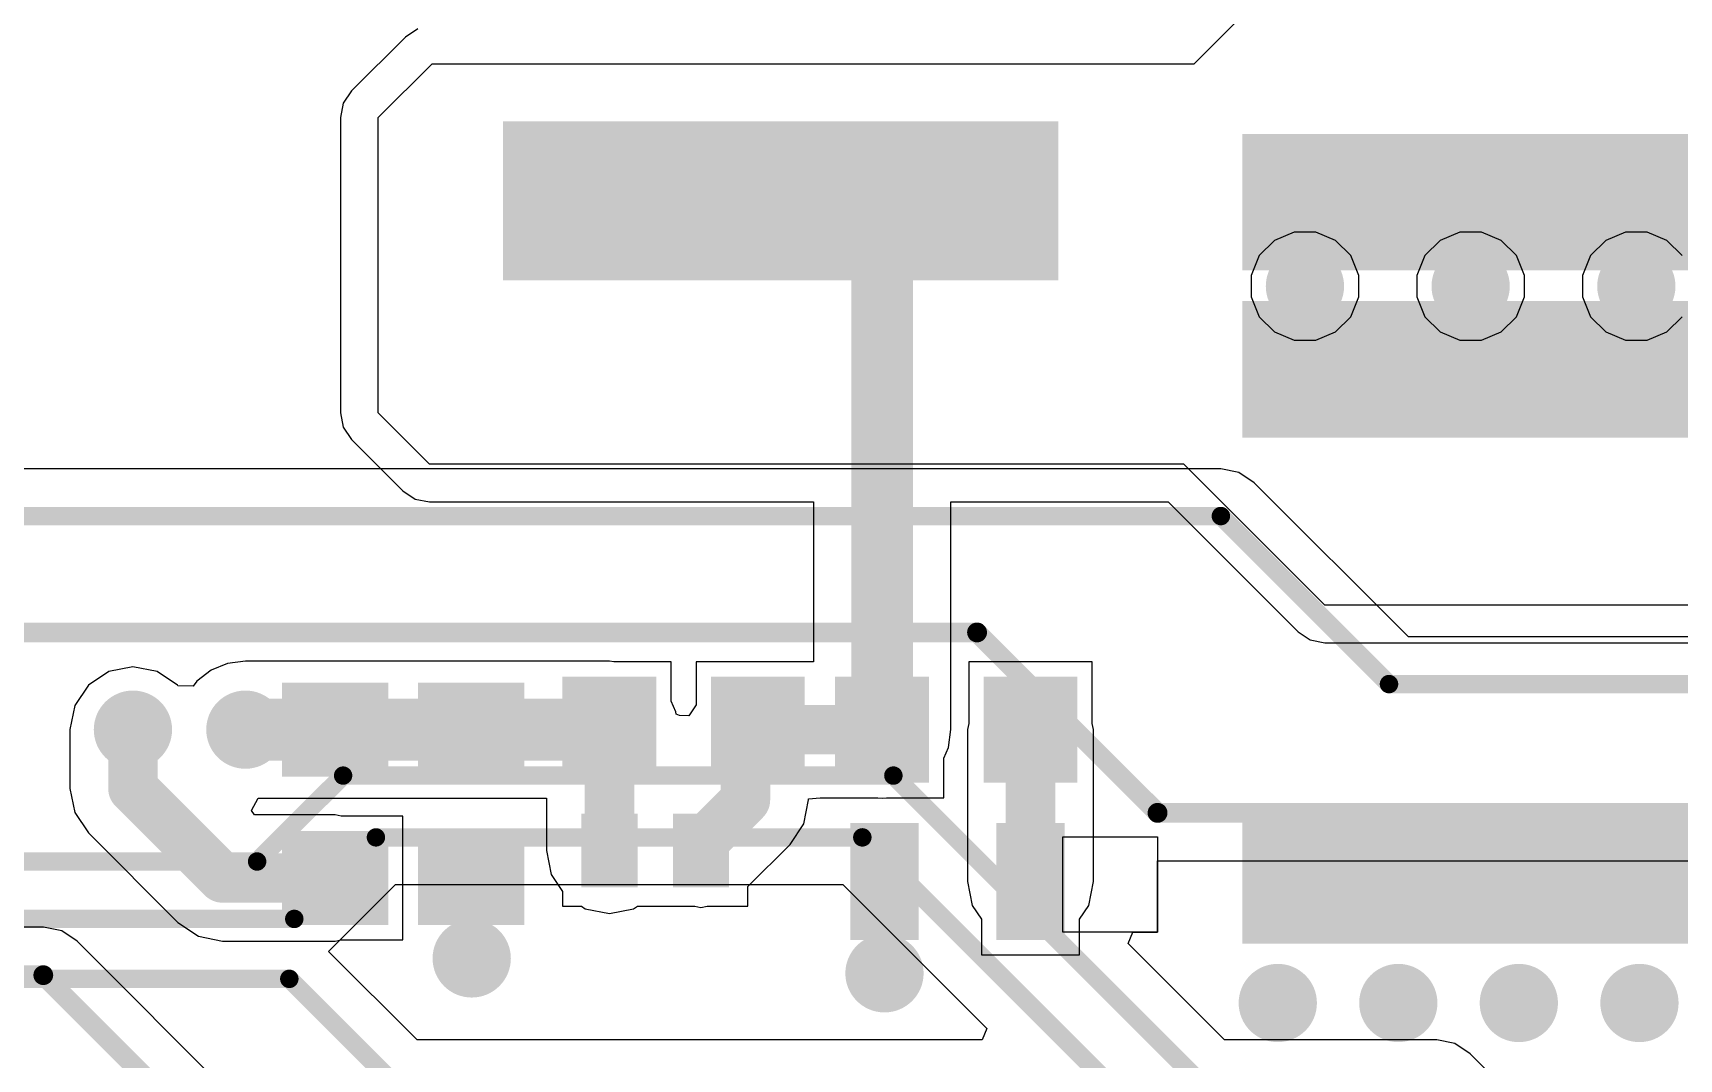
# Model space of a CAD drawing. Header units: millimetres. Extents: x 0 to 172, y 0 to 138.
# Drawn here: x 27.85 to 44.76, y 65.23 to 75.78 of the extents above; entities that cross this region are included whole.
import ezdxf

# ---------------------------------------------------------------- set-up
doc = ezdxf.new("R2010")
doc.units = ezdxf.units.MM
for name, color, linetype in [('BottomLayer', 5, 'Continuous'), ('BottomPaste', 16, 'Continuous'), ('BottomSolder', 6, 'Continuous'), ('TopLayer', 1, 'Continuous'), ('TopSolder', 216, 'Continuous'), ('ViaHoleLayer', 16, 'Continuous')]:
    doc.layers.add(name, color=color, linetype=linetype)

# ---------------------------------------------------------------- blocks, each defined once
blk = doc.blocks.new('R___0603_B_148')
at = {"layer": 'BottomLayer'}
for points in [[(-1.143, -0.4445), (-1.143, 0.4445), (-0.381, 0.4445), (-0.381, -0.4445)], [(0.381, -0.4445), (0.381, 0.4445), (1.143, 0.4445), (1.143, -0.4445)]]:
    blk.add_hatch(color=5, dxfattribs=at).paths.add_polyline_path(points)
at = {"layer": 'BottomPaste'}
for points in [[(-1.143, -0.4445), (-1.143, 0.4445), (-0.381, 0.4445), (-0.381, -0.4445)], [(0.381, -0.4445), (0.381, 0.4445), (1.143, 0.4445), (1.143, -0.4445)]]:
    blk.add_hatch(color=16, dxfattribs=at).paths.add_polyline_path(points)
at = {"layer": 'BottomSolder'}
for points in [[(-1.2446, -0.5461), (-1.2446, 0.5461), (-0.2794, 0.5461), (-0.2794, -0.5461)], [(0.2794, -0.5461), (0.2794, 0.5461), (1.2446, 0.5461), (1.2446, -0.5461)]]:
    blk.add_hatch(color=6, dxfattribs=at).paths.add_polyline_path(points)
blk = doc.blocks.new('R___0603_B_150')
at = {"layer": 'BottomLayer'}
for points in [[(-1.143, -0.4445), (-1.143, 0.4445), (-0.381, 0.4445), (-0.381, -0.4445)], [(0.381, -0.4445), (0.381, 0.4445), (1.143, 0.4445), (1.143, -0.4445)]]:
    blk.add_hatch(color=5, dxfattribs=at).paths.add_polyline_path(points)
at = {"layer": 'BottomPaste'}
for points in [[(-1.143, -0.4445), (-1.143, 0.4445), (-0.381, 0.4445), (-0.381, -0.4445)], [(0.381, -0.4445), (0.381, 0.4445), (1.143, 0.4445), (1.143, -0.4445)]]:
    blk.add_hatch(color=16, dxfattribs=at).paths.add_polyline_path(points)
at = {"layer": 'BottomSolder'}
for points in [[(-1.2446, -0.5461), (-1.2446, 0.5461), (-0.2794, 0.5461), (-0.2794, -0.5461)], [(0.2794, -0.5461), (0.2794, 0.5461), (1.2446, 0.5461), (1.2446, -0.5461)]]:
    blk.add_hatch(color=6, dxfattribs=at).paths.add_polyline_path(points)
blk = doc.blocks.new('R___0603_B_151')
at = {"layer": 'BottomLayer'}
for points in [[(-1.143, -0.4445), (-1.143, 0.4445), (-0.381, 0.4445), (-0.381, -0.4445)], [(0.381, -0.4445), (0.381, 0.4445), (1.143, 0.4445), (1.143, -0.4445)]]:
    blk.add_hatch(color=5, dxfattribs=at).paths.add_polyline_path(points)
at = {"layer": 'BottomPaste'}
for points in [[(-1.143, -0.4445), (-1.143, 0.4445), (-0.381, 0.4445), (-0.381, -0.4445)], [(0.381, -0.4445), (0.381, 0.4445), (1.143, 0.4445), (1.143, -0.4445)]]:
    blk.add_hatch(color=16, dxfattribs=at).paths.add_polyline_path(points)
at = {"layer": 'BottomSolder'}
for points in [[(-1.2446, -0.5461), (-1.2446, 0.5461), (-0.2794, 0.5461), (-0.2794, -0.5461)], [(0.2794, -0.5461), (0.2794, 0.5461), (1.2446, 0.5461), (1.2446, -0.5461)]]:
    blk.add_hatch(color=6, dxfattribs=at).paths.add_polyline_path(points)
blk = doc.blocks.new('R___0603_B_193')
at = {"layer": 'BottomLayer'}
for points in [[(-1.143, -0.4445), (-1.143, 0.4445), (-0.381, 0.4445), (-0.381, -0.4445)], [(0.381, -0.4445), (0.381, 0.4445), (1.143, 0.4445), (1.143, -0.4445)]]:
    blk.add_hatch(color=5, dxfattribs=at).paths.add_polyline_path(points)
at = {"layer": 'BottomPaste'}
for points in [[(-1.143, -0.4445), (-1.143, 0.4445), (-0.381, 0.4445), (-0.381, -0.4445)], [(0.381, -0.4445), (0.381, 0.4445), (1.143, 0.4445), (1.143, -0.4445)]]:
    blk.add_hatch(color=16, dxfattribs=at).paths.add_polyline_path(points)
at = {"layer": 'BottomSolder'}
for points in [[(-1.2446, -0.5461), (-1.2446, 0.5461), (-0.2794, 0.5461), (-0.2794, -0.5461)], [(0.2794, -0.5461), (0.2794, 0.5461), (1.2446, 0.5461), (1.2446, -0.5461)]]:
    blk.add_hatch(color=6, dxfattribs=at).paths.add_polyline_path(points)
blk = doc.blocks.new('LED_0603_B_231')
at = {"layer": 'BottomLayer'}
for points in [[(-1, 0.5), (-0.5, 0.5), (-0.5, -0.5), (-1, -0.5)], [(0.5, 0.5), (1, 0.5), (1, -0.5), (0.5, -0.5)]]:
    blk.add_hatch(color=5, dxfattribs=at).paths.add_polyline_path(points)
at = {"layer": 'BottomPaste'}
for points in [[(-1, 0.5), (-0.5, 0.5), (-0.5, -0.5), (-1, -0.5)], [(0.5, 0.5), (1, 0.5), (1, -0.5), (0.5, -0.5)]]:
    blk.add_hatch(color=16, dxfattribs=at).paths.add_polyline_path(points)
at = {"layer": 'BottomSolder'}
for points in [[(-1.102, 0.602), (-0.398, 0.602), (-0.398, -0.602), (-1.102, -0.602)], [(0.398, 0.602), (1.102, 0.602), (1.102, -0.602), (0.398, -0.602)]]:
    blk.add_hatch(color=6, dxfattribs=at).paths.add_polyline_path(points)
blk = doc.blocks.new('XAL6030_102MEC_B_238')
at = {"layer": 'BottomLayer'}
for points in [[(-2.735, 2.75), (-1.305, 2.75), (-1.305, -2.75), (-2.735, -2.75)], [(1.305, 2.75), (2.735, 2.75), (2.735, -2.75), (1.305, -2.75)]]:
    blk.add_hatch(color=5, dxfattribs=at).paths.add_polyline_path(points)
at = {"layer": 'BottomPaste'}
for points in [[(-2.735, 2.75), (-1.305, 2.75), (-1.305, -2.75), (-2.735, -2.75)], [(1.305, 2.75), (2.735, 2.75), (2.735, -2.75), (1.305, -2.75)]]:
    blk.add_hatch(color=16, dxfattribs=at).paths.add_polyline_path(points)
at = {"layer": 'BottomSolder'}
for points in [[(-2.837, 2.852), (-1.203, 2.852), (-1.203, -2.852), (-2.837, -2.852)], [(1.203, 2.852), (2.837, 2.852), (2.837, -2.852), (1.203, -2.852)]]:
    blk.add_hatch(color=6, dxfattribs=at).paths.add_polyline_path(points)
blk = doc.blocks.new('C___2220_B_305')
at = {"layer": 'BottomLayer'}
for points in [[(-3.2, 2.6), (-2, 2.6), (-2, -2.6), (-3.2, -2.6)], [(2, 2.6), (3.2, 2.6), (3.2, -2.6), (2, -2.6)]]:
    blk.add_hatch(color=5, dxfattribs=at).paths.add_polyline_path(points)
at = {"layer": 'BottomPaste'}
for points in [[(-3.2, 2.6), (-2, 2.6), (-2, -2.6), (-3.2, -2.6)], [(2, 2.6), (3.2, 2.6), (3.2, -2.6), (2, -2.6)]]:
    blk.add_hatch(color=16, dxfattribs=at).paths.add_polyline_path(points)
at = {"layer": 'BottomSolder'}
for points in [[(-3.302, 2.702), (-1.898, 2.702), (-1.898, -2.702), (-3.302, -2.702)], [(1.898, 2.702), (3.302, 2.702), (3.302, -2.702), (1.898, -2.702)]]:
    blk.add_hatch(color=6, dxfattribs=at).paths.add_polyline_path(points)
blk = doc.blocks.new('C___0402_B_319')
at = {"layer": 'BottomLayer'}
for points in [[(-0.241, 0.318), (-0.241, -0.318), (-0.699, -0.318), (-0.699, 0.318)], [(0.699, 0.318), (0.699, -0.318), (0.241, -0.318), (0.241, 0.318)]]:
    blk.add_hatch(color=5, dxfattribs=at).paths.add_polyline_path(points)
at = {"layer": 'BottomPaste'}
for points in [[(-0.241, 0.318), (-0.241, -0.318), (-0.699, -0.318), (-0.699, 0.318)], [(0.699, 0.318), (0.699, -0.318), (0.241, -0.318), (0.241, 0.318)]]:
    blk.add_hatch(color=16, dxfattribs=at).paths.add_polyline_path(points)
at = {"layer": 'BottomSolder'}
for points in [[(-0.181, 0.377), (-0.181, -0.377), (-0.758, -0.377), (-0.758, 0.377)], [(0.758, 0.377), (0.758, -0.377), (0.181, -0.377), (0.181, 0.377)]]:
    blk.add_hatch(color=6, dxfattribs=at).paths.add_polyline_path(points)
blk = doc.blocks.new('C___2220_B_323')
at = {"layer": 'BottomLayer'}
for points in [[(-3.2, 2.6), (-2, 2.6), (-2, -2.6), (-3.2, -2.6)], [(2, 2.6), (3.2, 2.6), (3.2, -2.6), (2, -2.6)]]:
    blk.add_hatch(color=5, dxfattribs=at).paths.add_polyline_path(points)
at = {"layer": 'BottomPaste'}
for points in [[(-3.2, 2.6), (-2, 2.6), (-2, -2.6), (-3.2, -2.6)], [(2, 2.6), (3.2, 2.6), (3.2, -2.6), (2, -2.6)]]:
    blk.add_hatch(color=16, dxfattribs=at).paths.add_polyline_path(points)
at = {"layer": 'BottomSolder'}
for points in [[(-3.302, 2.702), (-1.898, 2.702), (-1.898, -2.702), (-3.302, -2.702)], [(1.898, 2.702), (3.302, 2.702), (3.302, -2.702), (1.898, -2.702)]]:
    blk.add_hatch(color=6, dxfattribs=at).paths.add_polyline_path(points)

msp = doc.modelspace()

# ---------------------------------------------------------------- hatches: boundary and pattern name
at = {"layer": 'BottomLayer'}
h = msp.add_hatch(color=5, dxfattribs=at)
edge = h.paths.add_edge_path()
edge.add_arc((40.919, 73.177), 0.3, 0, 360)
h = msp.add_hatch(color=5, dxfattribs=at)
edge = h.paths.add_edge_path()
edge.add_arc((42.621, 73.177), 0.3, 0, 360)
h = msp.add_hatch(color=5, dxfattribs=at)
edge = h.paths.add_edge_path()
edge.add_arc((44.323, 73.177), 0.3, 0, 360)
h = msp.add_hatch(color=5, dxfattribs=at)
edge = h.paths.add_edge_path()
edge.add_arc((28.88, 68.62), 0.3, 0, 360)
h = msp.add_hatch(color=5, dxfattribs=at)
edge = h.paths.add_edge_path()
edge.add_arc((30.035, 68.62), 0.3, 0, 360)
h = msp.add_hatch(color=5, dxfattribs=at)
edge = h.paths.add_edge_path()
edge.add_arc((32.36, 66.269), 0.3, 0, 360)
h = msp.add_hatch(color=5, dxfattribs=at)
edge = h.paths.add_edge_path()
edge.add_arc((36.6, 66.116), 0.3, 0, 360)
h = msp.add_hatch(color=5, dxfattribs=at)
edge = h.paths.add_edge_path()
edge.add_arc((40.64, 65.811), 0.3, 0, 360)
h = msp.add_hatch(color=5, dxfattribs=at)
edge = h.paths.add_edge_path()
edge.add_arc((41.878, 65.811), 0.3, 0, 360)
h = msp.add_hatch(color=5, dxfattribs=at)
edge = h.paths.add_edge_path()
edge.add_arc((43.116, 65.811), 0.3, 0, 360)
h = msp.add_hatch(color=5, dxfattribs=at)
edge = h.paths.add_edge_path()
edge.add_arc((44.355, 65.811), 0.3, 0, 360)
at = {"layer": 'BottomSolder'}
h = msp.add_hatch(color=6, dxfattribs=at)
edge = h.paths.add_edge_path()
edge.add_arc((40.919, 73.177), 0.402, 0, 360)
h = msp.add_hatch(color=6, dxfattribs=at)
edge = h.paths.add_edge_path()
edge.add_arc((42.621, 73.177), 0.402, 0, 360)
h = msp.add_hatch(color=6, dxfattribs=at)
edge = h.paths.add_edge_path()
edge.add_arc((44.323, 73.177), 0.402, 0, 360)
h = msp.add_hatch(color=6, dxfattribs=at)
edge = h.paths.add_edge_path()
edge.add_arc((28.88, 68.62), 0.402, 0, 360)
h = msp.add_hatch(color=6, dxfattribs=at)
edge = h.paths.add_edge_path()
edge.add_arc((30.035, 68.62), 0.402, 0, 360)
h = msp.add_hatch(color=6, dxfattribs=at)
edge = h.paths.add_edge_path()
edge.add_arc((32.36, 66.269), 0.402, 0, 360)
h = msp.add_hatch(color=6, dxfattribs=at)
edge = h.paths.add_edge_path()
edge.add_arc((36.6, 66.116), 0.402, 0, 360)
h = msp.add_hatch(color=6, dxfattribs=at)
edge = h.paths.add_edge_path()
edge.add_arc((40.64, 65.811), 0.402, 0, 360)
h = msp.add_hatch(color=6, dxfattribs=at)
edge = h.paths.add_edge_path()
edge.add_arc((41.878, 65.811), 0.402, 0, 360)
h = msp.add_hatch(color=6, dxfattribs=at)
edge = h.paths.add_edge_path()
edge.add_arc((43.116, 65.811), 0.402, 0, 360)
h = msp.add_hatch(color=6, dxfattribs=at)
edge = h.paths.add_edge_path()
edge.add_arc((44.355, 65.811), 0.402, 0, 360)
at = {"layer": 'TopLayer'}
h = msp.add_hatch(color=1, dxfattribs=at)
edge = h.paths.add_edge_path()
edge.add_arc((40.919, 73.177), 0.3, 0, 360)
h = msp.add_hatch(color=1, dxfattribs=at)
edge = h.paths.add_edge_path()
edge.add_arc((42.621, 73.177), 0.3, 0, 360)
h = msp.add_hatch(color=1, dxfattribs=at)
edge = h.paths.add_edge_path()
edge.add_arc((44.323, 73.177), 0.3, 0, 360)
h = msp.add_hatch(color=1, dxfattribs=at)
edge = h.paths.add_edge_path()
edge.add_arc((28.88, 68.62), 0.3, 0, 360)
h = msp.add_hatch(color=1, dxfattribs=at)
edge = h.paths.add_edge_path()
edge.add_arc((30.035, 68.62), 0.3, 0, 360)
h = msp.add_hatch(color=1, dxfattribs=at)
edge = h.paths.add_edge_path()
edge.add_arc((32.36, 66.269), 0.3, 0, 360)
h = msp.add_hatch(color=1, dxfattribs=at)
edge = h.paths.add_edge_path()
edge.add_arc((36.6, 66.116), 0.3, 0, 360)
h = msp.add_hatch(color=1, dxfattribs=at)
edge = h.paths.add_edge_path()
edge.add_arc((40.64, 65.811), 0.3, 0, 360)
h = msp.add_hatch(color=1, dxfattribs=at)
edge = h.paths.add_edge_path()
edge.add_arc((41.878, 65.811), 0.3, 0, 360)
h = msp.add_hatch(color=1, dxfattribs=at)
edge = h.paths.add_edge_path()
edge.add_arc((43.116, 65.811), 0.3, 0, 360)
h = msp.add_hatch(color=1, dxfattribs=at)
edge = h.paths.add_edge_path()
edge.add_arc((44.355, 65.811), 0.3, 0, 360)
at = {"layer": 'TopSolder'}
h = msp.add_hatch(color=216, dxfattribs=at)
edge = h.paths.add_edge_path()
edge.add_arc((40.919, 73.177), 0.402, 0, 360)
h = msp.add_hatch(color=216, dxfattribs=at)
edge = h.paths.add_edge_path()
edge.add_arc((42.621, 73.177), 0.402, 0, 360)
h = msp.add_hatch(color=216, dxfattribs=at)
edge = h.paths.add_edge_path()
edge.add_arc((44.323, 73.177), 0.402, 0, 360)
h = msp.add_hatch(color=216, dxfattribs=at)
edge = h.paths.add_edge_path()
edge.add_arc((28.88, 68.62), 0.402, 0, 360)
h = msp.add_hatch(color=216, dxfattribs=at)
edge = h.paths.add_edge_path()
edge.add_arc((30.035, 68.62), 0.402, 0, 360)
h = msp.add_hatch(color=216, dxfattribs=at)
edge = h.paths.add_edge_path()
edge.add_arc((32.36, 66.269), 0.402, 0, 360)
h = msp.add_hatch(color=216, dxfattribs=at)
edge = h.paths.add_edge_path()
edge.add_arc((36.6, 66.116), 0.402, 0, 360)
h = msp.add_hatch(color=216, dxfattribs=at)
edge = h.paths.add_edge_path()
edge.add_arc((40.64, 65.811), 0.402, 0, 360)
h = msp.add_hatch(color=216, dxfattribs=at)
edge = h.paths.add_edge_path()
edge.add_arc((41.878, 65.811), 0.402, 0, 360)
h = msp.add_hatch(color=216, dxfattribs=at)
edge = h.paths.add_edge_path()
edge.add_arc((43.116, 65.811), 0.402, 0, 360)
h = msp.add_hatch(color=216, dxfattribs=at)
edge = h.paths.add_edge_path()
edge.add_arc((44.355, 65.811), 0.402, 0, 360)
at = {"layer": 'ViaHoleLayer'}
h = msp.add_hatch(color=16, dxfattribs=at)
edge = h.paths.add_edge_path()
edge.add_arc((40.919, 73.177), 0.15, 0, 360)
h = msp.add_hatch(color=16, dxfattribs=at)
edge = h.paths.add_edge_path()
edge.add_arc((42.621, 73.177), 0.15, 0, 360)
h = msp.add_hatch(color=16, dxfattribs=at)
edge = h.paths.add_edge_path()
edge.add_arc((44.323, 73.177), 0.15, 0, 360)
h = msp.add_hatch(color=16, dxfattribs=at)
edge = h.paths.add_edge_path()
edge.add_arc((28.88, 68.62), 0.15, 0, 360)
h = msp.add_hatch(color=16, dxfattribs=at)
edge = h.paths.add_edge_path()
edge.add_arc((30.035, 68.62), 0.15, 0, 360)
h = msp.add_hatch(color=16, dxfattribs=at)
edge = h.paths.add_edge_path()
edge.add_arc((32.36, 66.269), 0.15, 0, 360)
h = msp.add_hatch(color=16, dxfattribs=at)
edge = h.paths.add_edge_path()
edge.add_arc((36.6, 66.116), 0.15, 0, 360)
h = msp.add_hatch(color=16, dxfattribs=at)
edge = h.paths.add_edge_path()
edge.add_arc((40.64, 65.811), 0.15, 0, 360)
h = msp.add_hatch(color=16, dxfattribs=at)
edge = h.paths.add_edge_path()
edge.add_arc((41.878, 65.811), 0.15, 0, 360)
h = msp.add_hatch(color=16, dxfattribs=at)
edge = h.paths.add_edge_path()
edge.add_arc((43.116, 65.811), 0.15, 0, 360)
h = msp.add_hatch(color=16, dxfattribs=at)
edge = h.paths.add_edge_path()
edge.add_arc((44.355, 65.811), 0.15, 0, 360)

# ---------------------------------------------------------------- linework, layer by layer
at = {"layer": 'BottomLayer'}
for p, q in [((39.78, 75.463), (40.957, 76.641)), ((31.805, 75.822), (31.679, 75.738)), ((31.679, 75.738), (31.126, 75.185)), ((31.4, 74.91), (31.953, 75.463)), ((31.953, 75.463), (39.78, 75.463)), ((31.126, 75.185), (31.041, 75.059)), ((31.041, 75.059), (31.012, 74.91)), ((31.012, 74.91), (31.012, 71.876)), ((31.4, 71.876), (31.4, 74.91)), ((31.012, 71.876), (31.041, 71.727)), ((31.928, 71.349), (31.4, 71.876)), ((31.041, 71.727), (31.126, 71.601)), ((31.126, 71.601), (31.653, 71.074)), ((39.675, 71.349), (31.928, 71.349)), ((41.123, 69.901), (39.675, 71.349)), ((31.653, 71.074), (31.779, 70.99)), ((31.779, 70.99), (31.928, 70.96)), ((31.928, 70.96), (35.871, 70.96)), ((35.871, 70.96), (35.871, 69.318)), ((37.281, 68.62), (37.281, 70.96)), ((37.281, 70.96), (39.514, 70.96)), ((39.514, 70.96), (40.848, 69.626)), ((52.527, 69.901), (41.123, 69.901)), ((40.848, 69.626), (40.974, 69.542)), ((40.974, 69.542), (41.123, 69.512)), ((41.123, 69.512), (52.527, 69.512)), ((28.632, 69.218), (28.422, 69.078)), ((28.88, 69.267), (28.632, 69.218)), ((29.128, 69.218), (28.88, 69.267)), ((29.338, 69.078), (29.128, 69.218)), ((29.683, 69.23), (29.537, 69.118)), ((29.853, 69.3), (29.683, 69.23)), ((30.035, 69.324), (29.853, 69.3)), ((33.775, 69.324), (30.035, 69.324)), ((33.821, 69.318), (33.775, 69.324)), ((34.41, 69.318), (33.821, 69.318)), ((34.41, 68.912), (34.41, 69.318)), ((35.871, 69.318), (34.664, 69.318)), ((34.664, 69.318), (34.664, 68.875)), ((38.735, 69.318), (37.465, 69.318)), ((37.465, 69.318), (37.465, 68.682)), ((38.735, 68.682), (38.735, 69.318)), ((28.422, 69.078), (28.282, 68.868)), ((29.342, 69.072), (29.338, 69.078)), ((29.498, 69.067), (29.342, 69.072)), ((29.537, 69.118), (29.498, 69.067)), ((28.282, 68.868), (28.232, 68.62)), ((34.456, 68.802), (34.41, 68.912)), ((34.664, 68.875), (34.589, 68.763)), ((34.459, 68.779), (34.456, 68.802)), ((34.494, 68.767), (34.459, 68.779)), ((34.589, 68.763), (34.494, 68.767)), ((37.465, 68.682), (37.453, 68.62)), ((38.747, 68.62), (38.735, 68.682)), ((28.232, 68.62), (28.232, 68.015)), ((37.257, 68.437), (37.281, 68.62)), ((37.453, 68.62), (37.453, 67.06)), ((38.747, 67.06), (38.747, 68.62)), ((37.211, 68.328), (37.257, 68.437)), ((37.211, 67.921), (37.211, 68.328)), ((28.232, 68.015), (28.282, 67.768)), ((30.098, 67.788), (30.165, 67.915)), ((30.165, 67.915), (33.128, 67.915)), ((33.128, 67.915), (33.128, 67.378)), ((35.77, 67.651), (35.82, 67.898)), ((35.82, 67.908), (35.941, 67.921)), ((35.82, 67.898), (35.82, 67.908)), ((35.941, 67.921), (35.941, 67.921)), ((35.941, 67.921), (35.941, 67.921)), ((35.941, 67.921), (36.53, 67.921)), ((36.53, 67.921), (36.576, 67.915)), ((36.576, 67.915), (36.622, 67.921)), ((36.622, 67.921), (37.211, 67.921)), ((28.282, 67.768), (28.422, 67.558)), ((30.129, 67.743), (30.098, 67.788)), ((30.956, 67.743), (30.129, 67.743)), ((31.018, 67.731), (30.956, 67.743)), ((31.654, 67.731), (31.018, 67.731)), ((31.654, 66.461), (31.654, 67.731)), ((35.63, 67.441), (35.77, 67.651)), ((28.422, 67.558), (29.342, 66.638)), ((33.128, 67.378), (33.177, 67.13)), ((35.198, 67.008), (35.63, 67.441)), ((33.177, 67.13), (33.293, 66.957)), ((35.198, 66.806), (35.198, 67.008)), ((37.453, 67.06), (37.502, 66.813)), ((38.698, 66.813), (38.747, 67.06)), ((33.293, 66.957), (33.293, 66.806)), ((33.293, 66.806), (33.488, 66.806)), ((33.488, 66.806), (33.527, 66.78)), ((34.023, 66.78), (34.063, 66.806)), ((34.063, 66.806), (34.652, 66.806)), ((34.652, 66.806), (34.715, 66.794)), ((34.715, 66.794), (34.778, 66.806)), ((34.778, 66.806), (35.198, 66.806)), ((37.502, 66.813), (37.596, 66.672)), ((38.604, 66.672), (38.698, 66.813)), ((29.342, 66.638), (29.552, 66.498)), ((33.527, 66.78), (33.775, 66.73)), ((33.775, 66.73), (34.023, 66.78)), ((37.596, 66.672), (37.596, 66.306)), ((38.604, 66.306), (38.604, 66.672)), ((27.96, 66.589), (16.794, 66.589)), ((28.148, 66.551), (27.96, 66.589)), ((28.307, 66.445), (28.148, 66.551)), ((29.552, 66.498), (29.799, 66.448)), ((30.956, 66.448), (31.018, 66.461)), ((31.018, 66.461), (31.654, 66.461)), ((29.938, 64.814), (28.307, 66.445)), ((29.799, 66.448), (30.956, 66.448)), ((37.596, 66.306), (38.604, 66.306))]:
    msp.add_line(p, q, dxfattribs=at)
for points, const_width in [([(35.535, 74.053), (36.179, 74.053)], 0.635), ([(36.179, 74.053), (36.576, 73.655)], 0.635), ([(36.576, 68.62), (36.576, 73.655)], 0.635), ([(28.88, 68.015), (28.88, 68.62)], 0.508), ([(30.035, 68.62), (30.956, 68.62)], 0.635), ([(30.956, 68.62), (32.353, 68.62)], 0.635), ([(32.353, 68.62), (33.775, 68.62)], 0.635), ([(33.775, 67.378), (33.775, 68.62)], 0.508), ([(35.172, 68.493), (35.299, 68.62)], 0.508), ([(35.299, 68.62), (36.576, 68.62)], 0.508), ([(38.1, 67.06), (38.1, 68.62)], 0.508), ([(35.172, 67.898), (35.172, 68.493)], 0.508), ([(28.88, 68.015), (29.799, 67.096)], 0.508), ([(34.715, 67.441), (35.172, 67.898)], 0.508), ([(29.799, 67.096), (30.956, 67.096)], 0.508), ([(16.534, 66.097), (27.96, 66.097)], 0.203), ([(27.96, 66.097), (29.734, 64.322)], 0.203)]:
    msp.add_lwpolyline(points, dxfattribs=dict(at, const_width=const_width))
for points, const_width in [([(35.376, 74.053, 1), (35.693, 74.053, 1)], 0.318), ([(36.02, 74.053, 1), (36.337, 74.053, 1)], 0.318), ([(36.02, 74.053, 1), (36.337, 74.053, 1)], 0.318), ([(36.417, 73.655, 1), (36.735, 73.655, 1)], 0.318), ([(36.417, 73.655, 1), (36.735, 73.655, 1)], 0.318), ([(28.753, 68.62, 1), (29.007, 68.62, 1)], 0.254), ([(29.877, 68.62, 1), (30.194, 68.62, 1)], 0.318), ([(30.797, 68.62, 1), (31.115, 68.62, 1)], 0.318), ([(30.797, 68.62, 1), (31.115, 68.62, 1)], 0.318), ([(32.194, 68.62, 1), (32.512, 68.62, 1)], 0.318), ([(32.194, 68.62, 1), (32.512, 68.62, 1)], 0.318), ([(33.616, 68.62, 1), (33.934, 68.62, 1)], 0.318), ([(33.648, 68.62, 1), (33.902, 68.62, 1)], 0.254), ([(35.172, 68.62, 1), (35.426, 68.62, 1)], 0.254), ([(35.172, 68.62, 1), (35.426, 68.62, 1)], 0.254), ([(36.417, 68.62, 1), (36.735, 68.62, 1)], 0.318), ([(36.449, 68.62, 1), (36.703, 68.62, 1)], 0.254), ([(37.973, 68.62, 1), (38.227, 68.62, 1)], 0.254), ([(35.045, 68.493, 1), (35.299, 68.493, 1)], 0.254), ([(35.045, 68.493, 1), (35.299, 68.493, 1)], 0.254), ([(28.753, 68.015, 1), (29.007, 68.015, 1)], 0.254), ([(28.753, 68.015, 1), (29.007, 68.015, 1)], 0.254), ([(35.045, 67.898, 1), (35.299, 67.898, 1)], 0.254), ([(35.045, 67.898, 1), (35.299, 67.898, 1)], 0.254), ([(34.588, 67.441, 1), (34.842, 67.441, 1)], 0.254), ([(33.648, 67.378, 1), (33.902, 67.378, 1)], 0.254), ([(29.672, 67.096, 1), (29.926, 67.096, 1)], 0.254), ([(29.672, 67.096, 1), (29.926, 67.096, 1)], 0.254), ([(30.829, 67.096, 1), (31.083, 67.096, 1)], 0.254), ([(37.973, 67.06, 1), (38.227, 67.06, 1)], 0.254), ([(27.909, 66.097, 1), (28.01, 66.097, 1)], 0.102), ([(27.909, 66.097, 1), (28.01, 66.097, 1)], 0.102)]:
    msp.add_lwpolyline(points, format="xyb", close=True, dxfattribs=dict(at, const_width=const_width))
at = {"layer": 'TopLayer'}
for p, q in [((40.809, 73.731), (40.606, 73.647)), ((41.03, 73.731), (40.809, 73.731)), ((41.233, 73.647), (41.03, 73.731)), ((42.511, 73.731), (42.307, 73.647)), ((42.731, 73.731), (42.511, 73.731)), ((42.935, 73.647), (42.731, 73.731)), ((44.213, 73.731), (44.009, 73.647)), ((44.433, 73.731), (44.213, 73.731)), ((44.637, 73.647), (44.433, 73.731)), ((40.606, 73.647), (40.45, 73.491)), ((41.389, 73.491), (41.233, 73.647)), ((42.307, 73.647), (42.152, 73.491)), ((43.091, 73.491), (42.935, 73.647)), ((44.009, 73.647), (43.853, 73.491)), ((44.793, 73.491), (44.637, 73.647)), ((40.45, 73.491), (40.365, 73.288)), ((41.473, 73.288), (41.389, 73.491)), ((42.152, 73.491), (42.067, 73.288)), ((43.175, 73.288), (43.091, 73.491)), ((43.853, 73.491), (43.769, 73.288)), ((40.365, 73.288), (40.365, 73.067)), ((41.473, 73.067), (41.473, 73.288)), ((42.067, 73.288), (42.067, 73.067)), ((43.175, 73.067), (43.175, 73.288)), ((43.769, 73.288), (43.769, 73.067)), ((40.365, 73.067), (40.45, 72.864)), ((41.389, 72.864), (41.473, 73.067)), ((42.067, 73.067), (42.152, 72.864)), ((43.091, 72.864), (43.175, 73.067)), ((43.769, 73.067), (43.853, 72.864)), ((40.45, 72.864), (40.606, 72.708)), ((41.233, 72.708), (41.389, 72.864)), ((42.152, 72.864), (42.307, 72.708)), ((42.935, 72.708), (43.091, 72.864)), ((43.853, 72.864), (44.009, 72.708)), ((44.637, 72.708), (44.793, 72.864)), ((40.606, 72.708), (40.809, 72.623)), ((40.809, 72.623), (41.03, 72.623)), ((41.03, 72.623), (41.233, 72.708)), ((42.307, 72.708), (42.511, 72.623)), ((42.511, 72.623), (42.731, 72.623)), ((42.731, 72.623), (42.935, 72.708)), ((44.009, 72.708), (44.213, 72.623)), ((44.213, 72.623), (44.433, 72.623)), ((44.433, 72.623), (44.637, 72.708)), ((40.056, 71.3), (18.393, 71.3)), ((40.241, 71.263), (40.056, 71.3)), ((40.399, 71.158), (40.241, 71.263)), ((41.983, 69.573), (40.399, 71.158)), ((66.109, 69.573), (41.983, 69.573)), ((38.431, 67.518), (39.405, 67.518)), ((38.431, 66.539), (38.431, 67.518)), ((39.405, 67.518), (39.405, 66.539)), ((39.405, 66.539), (39.405, 67.273)), ((39.405, 67.273), (62.233, 67.273)), ((30.89, 66.341), (31.577, 67.028)), ((31.577, 67.028), (36.172, 67.028)), ((36.172, 67.028), (37.652, 65.548)), ((39.405, 66.539), (38.431, 66.539)), ((39.104, 66.422), (39.152, 66.539)), ((39.152, 66.539), (39.405, 66.539)), ((31.8, 65.431), (30.89, 66.341)), ((40.094, 65.432), (39.104, 66.422)), ((37.652, 65.548), (37.603, 65.431)), ((37.603, 65.431), (31.8, 65.431)), ((42.274, 65.432), (40.094, 65.432)), ((42.46, 65.395), (42.274, 65.432)), ((42.617, 65.29), (42.46, 65.395)), ((43.663, 64.244), (42.617, 65.29))]:
    msp.add_line(p, q, dxfattribs=at)
for points, const_width in [([(18.393, 70.815), (40.056, 70.815)], 0.189), ([(40.056, 70.815), (41.783, 69.088)], 0.189), ([(18.946, 69.619), (37.551, 69.619)], 0.203), ([(37.551, 69.619), (39.405, 67.765)], 0.203), ([(41.783, 69.088), (66.109, 69.088)], 0.189), ([(30.155, 67.265), (31.039, 68.148)], 0.189), ([(31.039, 68.148), (36.691, 68.148)], 0.189), ([(36.691, 68.148), (39.893, 64.947)], 0.189), ([(39.405, 67.765), (62.437, 67.765)], 0.203), ([(30.538, 66.675), (31.376, 67.513)], 0.189), ([(31.376, 67.513), (36.373, 67.513)], 0.189), ([(36.373, 67.513), (39.617, 64.269)], 0.189), ([(20.29, 67.265), (30.155, 67.265)], 0.189), ([(20.804, 66.675), (30.538, 66.675)], 0.189), ([(21.528, 66.059), (30.486, 66.059)], 0.189), ([(30.486, 66.059), (31.6, 64.946)], 0.189)]:
    msp.add_lwpolyline(points, dxfattribs=dict(at, const_width=const_width))
for points, const_width in [([(40.008, 70.815, 1), (40.103, 70.815, 1)], 0.0946), ([(40.008, 70.815, 1), (40.103, 70.815, 1)], 0.0946), ([(37.5, 69.619, 1), (37.602, 69.619, 1)], 0.102), ([(37.5, 69.619, 1), (37.602, 69.619, 1)], 0.102), ([(41.735, 69.088, 1), (41.83, 69.088, 1)], 0.0946), ([(41.735, 69.088, 1), (41.83, 69.088, 1)], 0.0946), ([(30.992, 68.148, 1), (31.086, 68.148, 1)], 0.0946), ([(30.992, 68.148, 1), (31.086, 68.148, 1)], 0.0946), ([(36.644, 68.148, 1), (36.739, 68.148, 1)], 0.0946), ([(36.644, 68.148, 1), (36.739, 68.148, 1)], 0.0946), ([(39.354, 67.765, 1), (39.456, 67.765, 1)], 0.102), ([(39.354, 67.765, 1), (39.456, 67.765, 1)], 0.102), ([(31.329, 67.513, 1), (31.423, 67.513, 1)], 0.0946), ([(31.329, 67.513, 1), (31.423, 67.513, 1)], 0.0946), ([(36.325, 67.513, 1), (36.42, 67.513, 1)], 0.0946), ([(36.325, 67.513, 1), (36.42, 67.513, 1)], 0.0946), ([(30.108, 67.265, 1), (30.203, 67.265, 1)], 0.0946), ([(30.108, 67.265, 1), (30.203, 67.265, 1)], 0.0946), ([(30.49, 66.675, 1), (30.585, 66.675, 1)], 0.0946), ([(30.49, 66.675, 1), (30.585, 66.675, 1)], 0.0946), ([(30.439, 66.059, 1), (30.534, 66.059, 1)], 0.0946), ([(30.439, 66.059, 1), (30.534, 66.059, 1)], 0.0946)]:
    msp.add_lwpolyline(points, format="xyb", close=True, dxfattribs=dict(at, const_width=const_width))

# ---------------------------------------------------------------- block references
for name, p, rotation in [('C___2220_B_323', (42.977, 76.641), 270), ('XAL6030_102MEC_B_238', (35.535, 76.073), 270), ('C___2220_B_305', (42.977, 69.723), 90), ('R___0603_B_151', (30.956, 67.858), 270), ('R___0603_B_148', (32.353, 67.858), 90), ('C___0402_B_319', (34.245, 67.378), 180), ('LED_0603_B_231', (37.35, 67.06), 180)]:
    msp.add_blockref(name, p, dxfattribs=dict(rotation=rotation))
for name, p in [('R___0603_B_150', (34.537, 68.62)), ('R___0603_B_193', (37.338, 68.62))]:
    msp.add_blockref(name, p)

doc.saveas('drawing.dxf')
